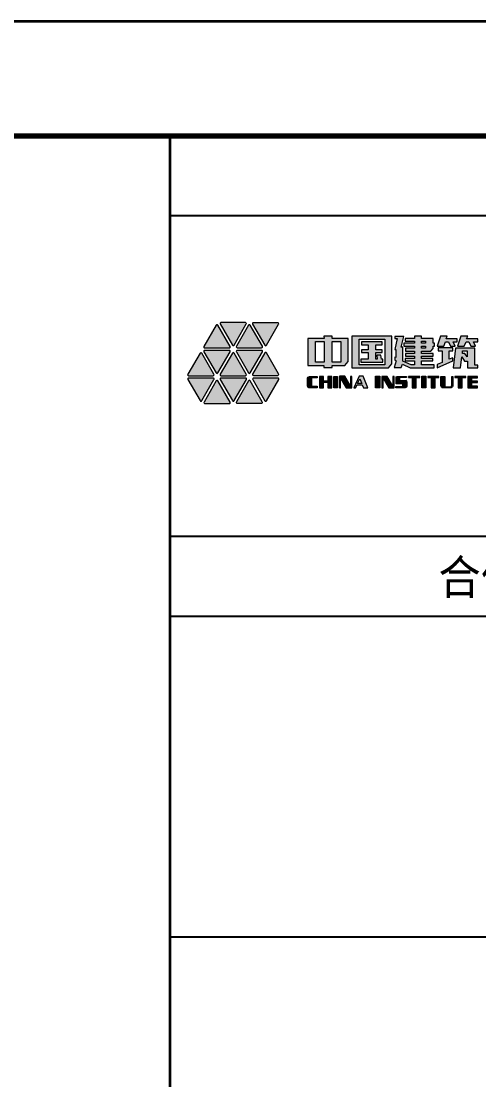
# Model space of a CAD drawing. Header units: millimetres. Extents: x 0 to 16820, y -11520 to 11880.
# Drawn here: x 13000 to 13799, y -4969 to -3120 of the extents above; entities that cross this region are included whole.
import ezdxf
from ezdxf.enums import TextEntityAlignment as Align

# ---------------------------------------------------------------- set-up
doc = ezdxf.new("R2010")
doc.units = ezdxf.units.MM
doc.header["$LTSCALE"] = 1000
doc.layers.add('图框层', color=7, linetype='Continuous')
doc.styles.add('MtXpl_', font='')
doc.styles.add('宋体', font='', dxfattribs={"width": 0.8})
doc.styles.get('MtXpl_').set_extended_font_data('SimSun')
doc.styles.get('宋体').set_extended_font_data('SimSun')

# ---------------------------------------------------------------- blocks, each defined once
blk = doc.blocks.new('*U23')
at = {"layer": '图框层', "true_color": 0x07084d}
h = blk.add_hatch(color=178, dxfattribs=at)
h.dxf.hatch_style = 2
edge = h.paths.add_edge_path()
edge.add_spline(control_points=[(668.145, 391.466), (668.145, 391.466), (668.145, 391.466), (668.145, 391.466), (668.176, 391.466), (668.204, 391.481), (668.219, 391.507), (668.234, 391.532), (668.233, 391.564), (668.217, 391.591), (668.217, 391.591), (667.151, 393.438), (667.151, 393.438), (667.135, 393.465), (667.108, 393.482), (667.079, 393.482), (667.049, 393.482), (667.022, 393.465), (667.006, 393.438), (667.006, 393.438), (665.94, 391.591), (665.94, 391.591), (665.924, 391.564), (665.924, 391.532), (665.938, 391.507), (665.953, 391.481), (665.981, 391.466), (666.012, 391.466), (666.012, 391.466), (668.145, 391.466)], knot_values=[0, 0, 0, 0, 0.500005, 0.500005, 1, 1, 1, 2, 2, 2, 3, 3, 3, 4, 4, 4, 5, 5, 5, 6, 6, 6, 7, 7, 7, 8, 8, 8, 9, 9, 9, 9], degree=3, periodic=0)
h = blk.add_hatch(color=178, dxfattribs=at)
h.dxf.hatch_style = 2
edge = h.paths.add_edge_path()
edge.add_spline(control_points=[(668.548, 391.681), (668.548, 391.681), (668.548, 391.681), (668.563, 391.708), (668.563, 391.708), (669.63, 393.555), (669.63, 393.555), (669.646, 393.582), (669.646, 393.614), (669.632, 393.639), (669.617, 393.664), (669.589, 393.68), (669.558, 393.68), (669.558, 393.68), (667.425, 393.68), (667.425, 393.68), (667.393, 393.68), (667.366, 393.664), (667.351, 393.639), (667.336, 393.614), (667.337, 393.582), (667.353, 393.555), (667.353, 393.555), (668.419, 391.708), (668.419, 391.708), (668.435, 391.681), (668.462, 391.664), (668.491, 391.664), (668.521, 391.664), (668.548, 391.681)], knot_values=[0, 0, 0, 0, 0.500005, 0.500005, 1, 1, 1, 2, 2, 2, 3, 3, 3, 4, 4, 4, 5, 5, 5, 6, 6, 6, 7, 7, 7, 8, 8, 8, 9, 9, 9, 9], degree=3, periodic=0)
at = {"layer": '图框层', "true_color": 0x00afec}
h = blk.add_hatch(color=140, dxfattribs=at)
edge = h.paths.add_edge_path()
edge.add_spline(control_points=[(670.97, 391.48), (670.97, 391.48), (670.97, 391.48), (670.97, 391.48), (671.001, 391.48), (671.029, 391.496), (671.044, 391.521), (671.058, 391.547), (671.058, 391.578), (671.042, 391.606), (671.042, 391.606), (669.98, 393.444), (669.98, 393.444), (669.964, 393.472), (669.937, 393.488), (669.908, 393.488), (669.879, 393.488), (669.852, 393.472), (669.836, 393.444), (669.836, 393.444), (668.774, 391.606), (668.774, 391.606), (668.758, 391.578), (668.757, 391.547), (668.772, 391.521), (668.787, 391.496), (668.814, 391.48), (668.846, 391.48), (668.846, 391.48), (670.97, 391.48)], knot_values=[0, 0, 0, 0, 0.500005, 0.500005, 1, 1, 1, 2, 2, 2, 3, 3, 3, 4, 4, 4, 5, 5, 5, 6, 6, 6, 7, 7, 7, 8, 8, 8, 9, 9, 9, 9], degree=3, periodic=0)
h = blk.add_hatch(color=140, dxfattribs=at)
edge = h.paths.add_edge_path()
edge.add_spline(control_points=[(671.378, 391.667), (671.378, 391.667), (671.378, 391.667), (671.394, 391.695), (671.394, 391.695), (672.456, 393.534), (672.456, 393.534), (672.471, 393.561), (672.472, 393.593), (672.457, 393.618), (672.443, 393.644), (672.415, 393.659), (672.383, 393.659), (672.383, 393.659), (670.26, 393.659), (670.26, 393.659), (670.228, 393.659), (670.2, 393.644), (670.186, 393.618), (670.171, 393.593), (670.172, 393.561), (670.188, 393.534), (670.188, 393.534), (671.249, 391.695), (671.249, 391.695), (671.265, 391.667), (671.292, 391.651), (671.322, 391.651), (671.351, 391.651), (671.378, 391.667)], knot_values=[0, 0, 0, 0, 0.500005, 0.500005, 1, 1, 1, 2, 2, 2, 3, 3, 3, 4, 4, 4, 5, 5, 5, 6, 6, 6, 7, 7, 7, 8, 8, 8, 9, 9, 9, 9], degree=3, periodic=0)
at = {"layer": '图框层'}
h = blk.add_hatch(color=256, dxfattribs=at)
h.dxf.hatch_style = 2
h.paths.add_polyline_path([(677.13, 392.3), (677.13, 392.478), (676.416, 392.478), (676.418, 392.3), (675.016, 392.3), (675.016, 389.934), (676.412, 389.934), (676.412, 389.744), (677.136, 389.744), (677.136, 389.934), (678.239, 389.934), (678.526, 390.278), (678.526, 392.3)])
h.paths.add_polyline_path([(676.418, 390.213), (675.664, 390.213), (675.664, 392.021), (676.418, 392.021)])
h.paths.add_polyline_path([(677.877, 390.213), (677.13, 390.213), (677.13, 392.021), (677.877, 392.021)])
h = blk.add_hatch(color=256, dxfattribs=at)
h.dxf.hatch_style = 2
h.paths.add_polyline_path([(678.857, 392.48), (678.857, 392.3), (678.857, 389.731), (682.036, 389.731), (682.35, 390.076), (682.35, 392.3), (682.35, 392.48)])
h.paths.add_polyline_path([(681.73, 389.991), (679.501, 389.991), (679.501, 392.228), (681.73, 392.228)])
h = blk.add_hatch(color=256, dxfattribs=at)
h.paths.add_polyline_path([(685.743, 391.194), (685.934, 391.416), (685.934, 391.623), (686.065, 391.623), (686.065, 391.868), (685.934, 391.868), (685.934, 392.289), (685.927, 392.289), (685.283, 392.289), (684.931, 392.289), (684.931, 392.488), (684.318, 392.488), (684.318, 392.289), (683.499, 392.289), (683.499, 392.059), (684.318, 392.059), (684.318, 391.868), (683.376, 391.868), (683.376, 391.623), (684.318, 391.623), (684.318, 391.431), (683.529, 391.431), (683.529, 391.194), (684.318, 391.194), (684.318, 390.987), (683.529, 390.987), (683.529, 390.749), (684.318, 390.749), (684.318, 390.55), (683.506, 390.55), (683.506, 390.328), (684.318, 390.328), (684.318, 389.984), (684.027, 389.984), (683.307, 390.305), (683.307, 391.538), (683.162, 391.538), (683.392, 392.465), (682.595, 392.465), (682.595, 392.281), (682.794, 392.281), (682.587, 391.339), (682.702, 391.339), (682.702, 390.615), (682.603, 390.654), (682.603, 390.382), (682.71, 390.332), (682.541, 389.746), (683.162, 389.746), (683.261, 390.045), (683.943, 389.738), (686.042, 389.738), (686.042, 389.984), (684.931, 389.984), (684.931, 390.328), (685.919, 390.328), (685.919, 390.55), (684.931, 390.55), (684.931, 390.749), (685.942, 390.749), (685.942, 390.987), (684.931, 390.987), (684.931, 391.194)])
h.paths.add_polyline_path([(684.931, 392.059), (685.291, 392.059), (685.291, 391.868), (684.931, 391.868)])
h.paths.add_polyline_path([(684.931, 391.623), (685.291, 391.623), (685.291, 391.431), (684.931, 391.431)])
h = blk.add_hatch(color=256, dxfattribs=at)
h.dxf.hatch_style = 2
h.paths.add_polyline_path([(687.03, 391.998), (687.282, 391.998), (687.451, 391.623), (687.857, 391.623), (687.681, 392.006), (688.048, 392.006), (688.048, 392.251), (687.083, 392.251), (687.175, 392.488), (686.585, 392.488), (686.287, 391.63), (686.877, 391.63)])
h = blk.add_hatch(color=256, dxfattribs=at)
h.dxf.hatch_style = 2
h.paths.add_polyline_path([(688.814, 391.998), (689.067, 391.998), (689.236, 391.623), (689.642, 391.623), (689.465, 392.006), (689.833, 392.006), (689.833, 392.251), (688.868, 392.251), (688.96, 392.488), (688.37, 392.488), (688.071, 391.63), (688.661, 391.63)])
at = {"layer": '图框层', "true_color": 0x07084d}
h = blk.add_hatch(color=178, dxfattribs=at)
h.dxf.hatch_style = 2
edge = h.paths.add_edge_path()
edge.add_spline(control_points=[(667.135, 389.253), (667.135, 389.253), (667.135, 389.253), (667.151, 389.281), (667.151, 389.281), (668.217, 391.127), (668.217, 391.127), (668.233, 391.155), (668.234, 391.186), (668.219, 391.212), (668.204, 391.237), (668.176, 391.252), (668.145, 391.252), (668.145, 391.252), (666.012, 391.252), (666.012, 391.252), (665.981, 391.252), (665.953, 391.237), (665.939, 391.212), (665.924, 391.186), (665.924, 391.155), (665.94, 391.127), (665.94, 391.127), (667.006, 389.281), (667.006, 389.281), (667.022, 389.253), (667.049, 389.237), (667.078, 389.237), (667.108, 389.237), (667.135, 389.253)], knot_values=[0, 0, 0, 0, 0.500005, 0.500005, 1, 1, 1, 2, 2, 2, 3, 3, 3, 4, 4, 4, 5, 5, 5, 6, 6, 6, 7, 7, 7, 8, 8, 8, 9, 9, 9, 9], degree=3, periodic=0)
at = {"layer": '图框层', "true_color": 0x00afec}
h = blk.add_hatch(color=140, dxfattribs=at)
edge = h.paths.add_edge_path()
edge.add_spline(control_points=[(669.966, 389.254), (669.966, 389.254), (669.966, 389.254), (669.981, 389.281), (669.981, 389.281), (671.043, 391.12), (671.043, 391.12), (671.059, 391.148), (671.06, 391.179), (671.045, 391.205), (671.03, 391.23), (671.003, 391.246), (670.971, 391.246), (670.971, 391.246), (668.847, 391.246), (668.847, 391.246), (668.816, 391.246), (668.788, 391.23), (668.774, 391.205), (668.759, 391.18), (668.759, 391.148), (668.775, 391.12), (668.775, 391.12), (669.837, 389.281), (669.837, 389.281), (669.853, 389.254), (669.88, 389.238), (669.909, 389.238), (669.939, 389.238), (669.966, 389.254)], knot_values=[0, 0, 0, 0, 0.500005, 0.500005, 1, 1, 1, 2, 2, 2, 3, 3, 3, 4, 4, 4, 5, 5, 5, 6, 6, 6, 7, 7, 7, 8, 8, 8, 9, 9, 9, 9], degree=3, periodic=0)
at = {"layer": '图框层'}
h = blk.add_hatch(color=256, dxfattribs=at)
h.dxf.hatch_style = 2
h.paths.add_polyline_path([(681.553, 390.474), (681.445, 390.474), (681.393, 390.826), (681.017, 390.826), (681.07, 390.474), (680.929, 390.474), (680.929, 391.063), (681.492, 391.063), (681.492, 391.309), (680.929, 391.309), (680.929, 391.745), (681.492, 391.745), (681.492, 391.99), (679.7, 391.99), (679.7, 391.745), (680.286, 391.745), (680.286, 391.309), (679.7, 391.309), (679.7, 391.063), (680.286, 391.063), (680.286, 390.474), (679.623, 390.474), (679.623, 390.229), (681.553, 390.229)])
h = blk.add_hatch(color=256, dxfattribs=at)
h.dxf.hatch_style = 2
h.paths.add_polyline_path([(686.371, 391.224), (686.731, 391.224), (686.731, 390.205), (686.287, 390.014), (686.287, 389.738), (687.658, 390.328), (687.658, 390.604), (687.351, 390.472), (687.351, 391.224), (687.673, 391.224), (687.673, 391.462), (686.371, 391.462)])
h = blk.add_hatch(color=256, dxfattribs=at)
h.dxf.hatch_style = 2
h.paths.add_polyline_path([(689.573, 389.961), (689.573, 391.454), (687.895, 391.454), (687.696, 389.731), (688.339, 389.731), (688.439, 390.673), (688.684, 390.32), (688.944, 390.32), (688.944, 389.723), (689.856, 389.723), (689.856, 389.961)])
h.paths.add_polyline_path([(688.922, 390.681), (688.722, 390.972), (688.5, 390.972), (688.516, 391.224), (688.922, 391.224)])
at = {"layer": '图框层', "true_color": 0x07084d}
h = blk.add_hatch(color=178, dxfattribs=at)
h.dxf.hatch_style = 2
edge = h.paths.add_edge_path()
edge.add_spline(control_points=[(666.732, 389.039), (666.732, 389.039), (666.732, 389.039), (666.732, 389.039), (666.764, 389.039), (666.791, 389.054), (666.806, 389.079), (666.821, 389.105), (666.82, 389.136), (666.804, 389.164), (666.804, 389.164), (665.738, 391.011), (665.738, 391.011), (665.722, 391.038), (665.695, 391.054), (665.666, 391.054), (665.636, 391.054), (665.609, 391.038), (665.594, 391.011), (665.594, 391.011), (664.527, 389.164), (664.527, 389.164), (664.511, 389.137), (664.511, 389.105), (664.525, 389.08), (664.54, 389.054), (664.568, 389.039), (664.599, 389.039), (664.599, 389.039), (666.732, 389.039)], knot_values=[0, 0, 0, 0, 0.500005, 0.500005, 1, 1, 1, 2, 2, 2, 3, 3, 3, 4, 4, 4, 5, 5, 5, 6, 6, 6, 7, 7, 7, 8, 8, 8, 9, 9, 9, 9], degree=3, periodic=0)
h = blk.add_hatch(color=178, dxfattribs=at)
h.dxf.hatch_style = 2
edge = h.paths.add_edge_path()
edge.add_spline(control_points=[(669.558, 389.039), (669.558, 389.039), (669.558, 389.039), (669.558, 389.039), (669.589, 389.039), (669.617, 389.054), (669.632, 389.079), (669.646, 389.105), (669.646, 389.136), (669.63, 389.164), (669.63, 389.164), (668.563, 391.011), (668.563, 391.011), (668.548, 391.038), (668.521, 391.054), (668.491, 391.054), (668.462, 391.054), (668.435, 391.038), (668.419, 391.011), (668.419, 391.011), (667.353, 389.164), (667.353, 389.164), (667.337, 389.136), (667.336, 389.105), (667.351, 389.079), (667.366, 389.054), (667.393, 389.039), (667.425, 389.039), (667.425, 389.039), (669.558, 389.039)], knot_values=[0, 0, 0, 0, 0.500005, 0.500005, 1, 1, 1, 2, 2, 2, 3, 3, 3, 4, 4, 4, 5, 5, 5, 6, 6, 6, 7, 7, 7, 8, 8, 8, 9, 9, 9, 9], degree=3, periodic=0)
at = {"layer": '图框层', "true_color": 0x00afec}
h = blk.add_hatch(color=140, dxfattribs=at)
edge = h.paths.add_edge_path()
edge.add_spline(control_points=[(672.378, 389.063), (672.378, 389.063), (672.378, 389.063), (672.378, 389.063), (672.41, 389.063), (672.438, 389.078), (672.452, 389.103), (672.467, 389.129), (672.466, 389.16), (672.451, 389.188), (672.451, 389.188), (671.389, 391.027), (671.389, 391.027), (671.373, 391.054), (671.346, 391.07), (671.317, 391.07), (671.287, 391.07), (671.26, 391.054), (671.244, 391.027), (671.244, 391.027), (670.182, 389.187), (670.182, 389.187), (670.167, 389.16), (670.166, 389.129), (670.181, 389.103), (670.196, 389.078), (670.223, 389.063), (670.255, 389.063), (670.255, 389.063), (672.378, 389.063)], knot_values=[0, 0, 0, 0, 0.500005, 0.500005, 1, 1, 1, 2, 2, 2, 3, 3, 3, 4, 4, 4, 5, 5, 5, 6, 6, 6, 7, 7, 7, 8, 8, 8, 9, 9, 9, 9], degree=3, periodic=0)
at = {"layer": '图框层', "true_color": 0x07084d}
h = blk.add_hatch(color=178, dxfattribs=at)
h.dxf.hatch_style = 2
edge = h.paths.add_edge_path()
edge.add_spline(control_points=[(665.732, 386.832), (665.732, 386.832), (665.732, 386.832), (665.748, 386.859), (665.748, 386.859), (666.814, 388.706), (666.814, 388.706), (666.83, 388.733), (666.83, 388.765), (666.816, 388.79), (666.801, 388.816), (666.773, 388.831), (666.742, 388.831), (666.742, 388.831), (664.609, 388.831), (664.609, 388.831), (664.578, 388.831), (664.55, 388.816), (664.535, 388.79), (664.521, 388.765), (664.521, 388.733), (664.537, 388.706), (664.537, 388.706), (665.603, 386.859), (665.603, 386.859), (665.619, 386.832), (665.646, 386.816), (665.675, 386.816), (665.705, 386.816), (665.732, 386.832)], knot_values=[0, 0, 0, 0, 0.500005, 0.500005, 1, 1, 1, 2, 2, 2, 3, 3, 3, 4, 4, 4, 5, 5, 5, 6, 6, 6, 7, 7, 7, 8, 8, 8, 9, 9, 9, 9], degree=3, periodic=0)
h = blk.add_hatch(color=178, dxfattribs=at)
h.dxf.hatch_style = 2
edge = h.paths.add_edge_path()
edge.add_spline(control_points=[(668.155, 386.614), (668.155, 386.614), (668.155, 386.614), (668.155, 386.614), (668.186, 386.614), (668.214, 386.629), (668.229, 386.654), (668.243, 386.679), (668.243, 386.711), (668.227, 386.739), (668.227, 386.739), (667.161, 388.585), (667.161, 388.585), (667.145, 388.613), (667.118, 388.629), (667.089, 388.629), (667.059, 388.629), (667.032, 388.613), (667.016, 388.585), (667.016, 388.585), (665.95, 386.739), (665.95, 386.739), (665.934, 386.711), (665.934, 386.68), (665.948, 386.654), (665.963, 386.629), (665.991, 386.614), (666.022, 386.614), (666.022, 386.614), (668.155, 386.614)], knot_values=[0, 0, 0, 0, 0.500005, 0.500005, 1, 1, 1, 2, 2, 2, 3, 3, 3, 4, 4, 4, 5, 5, 5, 6, 6, 6, 7, 7, 7, 8, 8, 8, 9, 9, 9, 9], degree=3, periodic=0)
h = blk.add_hatch(color=178, dxfattribs=at)
h.dxf.hatch_style = 2
edge = h.paths.add_edge_path()
edge.add_spline(control_points=[(668.558, 386.832), (668.558, 386.832), (668.558, 386.832), (668.573, 386.859), (668.573, 386.859), (669.64, 388.706), (669.64, 388.706), (669.655, 388.733), (669.656, 388.765), (669.641, 388.79), (669.627, 388.816), (669.599, 388.831), (669.568, 388.831), (669.568, 388.831), (667.435, 388.831), (667.435, 388.831), (667.403, 388.831), (667.376, 388.816), (667.361, 388.79), (667.346, 388.765), (667.347, 388.733), (667.363, 388.706), (667.363, 388.706), (668.429, 386.859), (668.429, 386.859), (668.445, 386.832), (668.472, 386.815), (668.501, 386.815), (668.531, 386.815), (668.558, 386.832)], knot_values=[0, 0, 0, 0, 0.500005, 0.500005, 1, 1, 1, 2, 2, 2, 3, 3, 3, 4, 4, 4, 5, 5, 5, 6, 6, 6, 7, 7, 7, 8, 8, 8, 9, 9, 9, 9], degree=3, periodic=0)
at = {"layer": '图框层', "true_color": 0x00afec}
h = blk.add_hatch(color=140, dxfattribs=at)
edge = h.paths.add_edge_path()
edge.add_spline(control_points=[(670.961, 386.627), (670.961, 386.627), (670.961, 386.627), (670.961, 386.627), (670.993, 386.627), (671.02, 386.643), (671.035, 386.668), (671.05, 386.694), (671.049, 386.725), (671.033, 386.752), (671.033, 386.752), (669.972, 388.591), (669.972, 388.591), (669.956, 388.619), (669.929, 388.635), (669.899, 388.635), (669.87, 388.635), (669.843, 388.619), (669.827, 388.591), (669.827, 388.591), (668.765, 386.752), (668.765, 386.752), (668.75, 386.725), (668.749, 386.693), (668.764, 386.668), (668.778, 386.643), (668.806, 386.627), (668.838, 386.627), (668.838, 386.627), (670.961, 386.627)], knot_values=[0, 0, 0, 0, 0.500005, 0.500005, 1, 1, 1, 2, 2, 2, 3, 3, 3, 4, 4, 4, 5, 5, 5, 6, 6, 6, 7, 7, 7, 8, 8, 8, 9, 9, 9, 9], degree=3, periodic=0)
h = blk.add_hatch(color=140, dxfattribs=at)
edge = h.paths.add_edge_path()
edge.add_spline(control_points=[(671.392, 386.829), (671.392, 386.829), (671.392, 386.829), (671.407, 386.856), (671.407, 386.856), (672.469, 388.695), (672.469, 388.695), (672.485, 388.722), (672.486, 388.754), (672.471, 388.779), (672.456, 388.805), (672.429, 388.82), (672.397, 388.82), (672.397, 388.82), (670.273, 388.82), (670.273, 388.82), (670.242, 388.82), (670.214, 388.805), (670.199, 388.779), (670.185, 388.754), (670.185, 388.723), (670.201, 388.695), (670.201, 388.695), (671.263, 386.856), (671.263, 386.856), (671.279, 386.829), (671.306, 386.812), (671.335, 386.812), (671.364, 386.812), (671.392, 386.829)], knot_values=[0, 0, 0, 0, 0.500005, 0.500005, 1, 1, 1, 2, 2, 2, 3, 3, 3, 4, 4, 4, 5, 5, 5, 6, 6, 6, 7, 7, 7, 8, 8, 8, 9, 9, 9, 9], degree=3, periodic=0)
at = {"layer": '图框层'}
h = blk.add_hatch(color=256, dxfattribs=at)
h.dxf.hatch_style = 2
edge = h.paths.add_edge_path()
edge.add_spline(control_points=[(674.986, 388.837), (674.986, 388.837), (675.012, 388.974), (675.138, 388.974), (675.138, 388.974), (675.82, 388.974), (675.82, 388.974), (675.82, 388.974), (675.82, 388.853), (675.82, 388.853), (675.82, 388.853), (675.364, 388.853), (675.364, 388.853), (675.364, 388.853), (675.34, 388.822), (675.34, 388.822), (675.34, 388.822), (675.34, 388.127), (675.34, 388.127), (675.34, 388.127), (675.82, 388.127), (675.82, 388.127), (675.82, 388.127), (675.82, 387.991), (675.82, 387.991), (675.82, 387.991), (675.098, 387.991), (675.098, 387.991), (675.098, 387.991), (674.986, 388.025), (674.986, 388.114), (674.986, 388.114), (674.986, 388.837), (674.986, 388.837)], knot_values=[0, 0, 0, 0, 1, 1, 1, 2, 2, 2, 3, 3, 3, 4, 4, 4, 5, 5, 5, 6, 6, 6, 7, 7, 7, 8, 8, 8, 9, 9, 9, 10, 10, 10, 11, 11, 11, 11], degree=3, periodic=0)
h = blk.add_hatch(color=256, dxfattribs=at)
h.dxf.hatch_style = 2
h.paths.add_polyline_path([(676.752, 388.974), (676.752, 388.556), (676.37, 388.556), (676.37, 388.974), (676.024, 388.974), (676.024, 387.991), (676.37, 387.991), (676.37, 388.465), (676.752, 388.465), (676.752, 387.991), (677.098, 387.991), (677.098, 388.974)])
h = blk.add_hatch(color=256, dxfattribs=at)
h.dxf.hatch_style = 2
h.paths.add_polyline_path([(677.599, 387.991), (677.263, 387.991), (677.263, 388.974), (677.599, 388.974)])
h = blk.add_hatch(color=256, dxfattribs=at)
h.dxf.hatch_style = 2
h.paths.add_polyline_path([(678.726, 388.974), (678.726, 388.176), (678.692, 388.176), (678.226, 388.986), (677.756, 388.986), (677.763, 388.974), (677.756, 388.974), (677.756, 387.991), (677.87, 387.991), (677.87, 388.774), (677.894, 388.774), (678.36, 387.991), (678.726, 387.991), (678.752, 387.991), (678.84, 387.991), (678.84, 388.974)])
h = blk.add_hatch(color=256, dxfattribs=at)
h.dxf.hatch_style = 2
h.paths.add_polyline_path([(679.826, 388.986), (679.492, 388.986), (679.018, 387.991), (679.158, 387.991), (679.302, 388.242), (679.763, 388.242), (679.864, 387.991), (680.241, 387.991)])
h.paths.add_polyline_path([(679.354, 388.371), (679.532, 388.774), (679.707, 388.371)])
h = blk.add_hatch(color=256, dxfattribs=at)
h.dxf.hatch_style = 2
h.paths.add_polyline_path([(681.287, 387.991), (680.927, 387.991), (680.927, 388.986), (681.287, 388.986)])
h = blk.add_hatch(color=256, dxfattribs=at)
h.dxf.hatch_style = 2
h.paths.add_polyline_path([(682.432, 388.968), (682.432, 388.17), (682.396, 388.17), (681.931, 388.98), (681.46, 388.98), (681.466, 388.968), (681.46, 388.968), (681.46, 387.985), (681.575, 387.985), (681.575, 388.769), (681.598, 388.769), (682.065, 387.985), (682.432, 387.985), (682.457, 387.985), (682.545, 387.985), (682.545, 388.968)])
h = blk.add_hatch(color=256, dxfattribs=at)
h.dxf.hatch_style = 2
edge = h.paths.add_edge_path()
edge.add_spline(control_points=[(682.814, 388.98), (682.814, 388.98), (683.607, 388.98), (683.607, 388.98), (683.607, 388.98), (683.607, 388.885), (683.607, 388.885), (683.607, 388.885), (683.028, 388.885), (683.028, 388.885), (683.028, 388.885), (682.999, 388.856), (682.999, 388.856), (682.999, 388.856), (682.999, 388.607), (682.999, 388.607), (682.999, 388.607), (683.607, 388.607), (683.607, 388.607), (683.607, 388.607), (683.576, 388.607), (683.576, 388.607), (683.576, 388.607), (683.638, 388.609), (683.638, 388.483), (683.638, 388.483), (683.638, 388.092), (683.638, 388.092), (683.638, 388.092), (683.63, 387.985), (683.501, 387.985), (683.501, 387.985), (682.688, 387.985), (682.688, 387.985), (682.688, 387.985), (682.688, 388.085), (682.688, 388.085), (682.688, 388.085), (683.287, 388.085), (683.287, 388.085), (683.287, 388.085), (683.287, 388.328), (683.287, 388.328), (683.287, 388.328), (682.738, 388.328), (682.738, 388.328), (682.738, 388.328), (682.703, 388.336), (682.703, 388.417), (682.703, 388.417), (682.703, 388.874), (682.703, 388.874), (682.703, 388.874), (682.707, 388.98), (682.814, 388.98)], knot_values=[0, 0, 0, 0, 1, 1, 1, 2, 2, 2, 3, 3, 3, 4, 4, 4, 5, 5, 5, 6, 6, 6, 7, 7, 7, 8, 8, 8, 9, 9, 9, 10, 10, 10, 11, 11, 11, 12, 12, 12, 13, 13, 13, 14, 14, 14, 15, 15, 15, 16, 16, 16, 17, 17, 17, 18, 18, 18, 18], degree=3, periodic=0)
h = blk.add_hatch(color=256, dxfattribs=at)
h.dxf.hatch_style = 2
h.paths.add_polyline_path([(684.777, 388.98), (683.805, 388.98), (683.805, 388.874), (684.114, 388.874), (684.114, 387.985), (684.464, 387.985), (684.464, 388.874), (684.777, 388.874)])
h = blk.add_hatch(color=256, dxfattribs=at)
h.dxf.hatch_style = 2
h.paths.add_polyline_path([(685.314, 387.991), (684.952, 387.991), (684.952, 388.986), (685.314, 388.986)])
h = blk.add_hatch(color=256, dxfattribs=at)
h.dxf.hatch_style = 2
h.paths.add_polyline_path([(686.447, 388.98), (685.474, 388.98), (685.474, 388.874), (685.784, 388.874), (685.784, 387.985), (686.134, 387.985), (686.134, 388.874), (686.447, 388.874)])
h = blk.add_hatch(color=256, dxfattribs=at)
h.dxf.hatch_style = 2
edge = h.paths.add_edge_path()
edge.add_spline(control_points=[(686.618, 388.98), (686.618, 388.98), (686.962, 388.98), (686.962, 388.98), (686.962, 388.98), (686.962, 388.176), (686.962, 388.176), (686.962, 388.176), (686.95, 388.08), (687.065, 388.08), (687.065, 388.08), (687.507, 388.08), (687.507, 388.08), (687.507, 388.08), (687.564, 388.08), (687.564, 388.245), (687.564, 388.245), (687.564, 388.98), (687.564, 388.98), (687.564, 388.98), (687.655, 388.98), (687.655, 388.98), (687.655, 388.98), (687.655, 388.134), (687.655, 388.134), (687.655, 388.134), (687.659, 387.985), (687.522, 387.985), (687.522, 387.985), (686.741, 387.985), (686.741, 387.985), (686.741, 387.985), (686.604, 388.028), (686.604, 388.161), (686.604, 388.161), (686.618, 388.98), (686.618, 388.98)], knot_values=[0, 0, 0, 0, 1, 1, 1, 2, 2, 2, 3, 3, 3, 4, 4, 4, 5, 5, 5, 6, 6, 6, 7, 7, 7, 8, 8, 8, 9, 9, 9, 10, 10, 10, 11, 11, 11, 12, 12, 12, 12], degree=3, periodic=0)
h = blk.add_hatch(color=256, dxfattribs=at)
h.dxf.hatch_style = 2
h.paths.add_polyline_path([(688.803, 388.98), (687.831, 388.98), (687.831, 388.874), (688.141, 388.874), (688.141, 387.985), (688.491, 387.985), (688.491, 388.874), (688.803, 388.874)])
h = blk.add_hatch(color=256, dxfattribs=at)
h.dxf.hatch_style = 2
h.paths.add_polyline_path([(689.812, 388.853), (689.812, 388.98), (689.325, 388.98), (689.164, 388.98), (688.974, 388.98), (688.974, 387.985), (689.164, 387.985), (689.325, 387.985), (689.812, 387.985), (689.812, 388.111), (689.325, 388.111), (689.325, 388.445), (689.812, 388.445), (689.812, 388.573), (689.325, 388.573), (689.325, 388.853)])
at = {"layer": '图框层', "color": 4, "lineweight": 35}
blk.add_line((0, 420), (743, 420), dxfattribs=at)
at = {"layer": '图框层', "color": 0, "linetype": 'Continuous', "lineweight": 70}
blk.add_line((25, 410), (733, 410), dxfattribs=at)
at = {"layer": '图框层', "lineweight": 0}
for p, q in [((663, 410), (733, 410)), ((676.418, 392.3), (675.016, 392.3)), ((675.016, 392.3), (675.016, 389.934)), ((675.664, 390.213), (675.664, 392.021)), ((675.664, 392.021), (676.418, 392.021)), ((677.13, 392.478), (676.416, 392.478)), ((676.416, 392.478), (676.418, 392.3)), ((676.418, 392.021), (676.418, 390.213)), ((677.13, 392.3), (677.13, 392.478)), ((678.526, 392.3), (677.13, 392.3)), ((677.13, 390.213), (677.13, 392.021)), ((677.13, 392.021), (677.877, 392.021)), ((677.877, 392.021), (677.877, 390.213)), ((678.526, 390.278), (678.526, 392.3)), ((678.857, 392.48), (678.857, 392.3)), ((682.35, 392.48), (678.857, 392.48)), ((678.857, 392.3), (678.857, 389.731)), ((679.501, 389.991), (679.501, 392.228)), ((679.501, 392.228), (681.73, 392.228)), ((681.73, 392.228), (681.73, 389.991)), ((682.35, 392.3), (682.35, 392.48)), ((682.35, 390.076), (682.35, 392.3)), ((682.794, 392.281), (682.587, 391.339)), ((683.392, 392.465), (682.595, 392.465)), ((682.595, 392.465), (682.595, 392.281)), ((682.595, 392.281), (682.794, 392.281)), ((683.162, 391.538), (683.392, 392.465)), ((684.318, 392.289), (683.499, 392.289)), ((683.499, 392.289), (683.499, 392.059)), ((683.499, 392.059), (684.318, 392.059)), ((684.931, 392.488), (684.318, 392.488)), ((684.318, 392.488), (684.318, 392.289)), ((684.318, 392.059), (684.318, 391.868)), ((684.931, 392.289), (684.931, 392.488)), ((685.283, 392.289), (684.931, 392.289)), ((684.931, 392.059), (685.291, 392.059)), ((684.931, 391.868), (684.931, 392.059)), ((685.927, 392.289), (685.283, 392.289)), ((685.291, 392.059), (685.291, 391.868)), ((685.934, 392.289), (685.927, 392.289)), ((685.934, 391.868), (685.934, 392.289)), ((686.585, 392.488), (686.287, 391.63)), ((687.175, 392.488), (686.585, 392.488)), ((687.083, 392.251), (687.175, 392.488)), ((688.048, 392.251), (687.083, 392.251)), ((687.857, 391.623), (687.681, 392.006)), ((687.681, 392.006), (688.048, 392.006)), ((688.048, 392.006), (688.048, 392.251)), ((688.37, 392.488), (688.071, 391.63)), ((688.96, 392.488), (688.37, 392.488)), ((688.868, 392.251), (688.96, 392.488)), ((689.833, 392.251), (688.868, 392.251)), ((689.642, 391.623), (689.465, 392.006)), ((689.465, 392.006), (689.833, 392.006)), ((689.833, 392.006), (689.833, 392.251)), ((681.492, 391.99), (679.7, 391.99)), ((679.7, 391.99), (679.7, 391.745)), ((679.7, 391.745), (680.286, 391.745)), ((680.286, 391.309), (679.7, 391.309)), ((679.7, 391.309), (679.7, 391.063)), ((680.286, 391.745), (680.286, 391.309)), ((680.929, 391.309), (680.929, 391.745)), ((680.929, 391.745), (681.492, 391.745)), ((681.492, 391.309), (680.929, 391.309)), ((681.492, 391.745), (681.492, 391.99)), ((681.492, 391.063), (681.492, 391.309)), ((682.587, 391.339), (682.702, 391.339)), ((682.702, 391.339), (682.702, 390.615)), ((683.307, 391.538), (683.162, 391.538)), ((683.307, 390.305), (683.307, 391.538)), ((684.318, 391.868), (683.376, 391.868)), ((683.376, 391.868), (683.376, 391.623)), ((683.376, 391.623), (684.318, 391.623)), ((684.318, 391.431), (683.529, 391.431)), ((683.529, 391.431), (683.529, 391.194)), ((683.529, 391.194), (684.318, 391.194)), ((684.318, 391.623), (684.318, 391.431)), ((684.318, 391.194), (684.318, 390.987)), ((685.291, 391.868), (684.931, 391.868)), ((684.931, 391.623), (685.291, 391.623)), ((684.931, 391.431), (684.931, 391.623)), ((685.291, 391.431), (684.931, 391.431)), ((684.931, 390.987), (684.931, 391.194)), ((684.931, 391.194), (685.743, 391.194)), ((685.291, 391.623), (685.291, 391.431)), ((685.743, 391.194), (685.934, 391.416)), ((686.065, 391.868), (685.934, 391.868)), ((685.934, 391.416), (685.934, 391.623)), ((685.934, 391.623), (686.065, 391.623)), ((686.065, 391.623), (686.065, 391.868)), ((686.287, 391.63), (686.877, 391.63)), ((687.673, 391.462), (686.371, 391.462)), ((686.371, 391.462), (686.371, 391.224)), ((686.371, 391.224), (686.731, 391.224)), ((686.731, 391.224), (686.731, 390.205)), ((686.877, 391.63), (687.03, 391.998)), ((687.03, 391.998), (687.282, 391.998)), ((687.282, 391.998), (687.451, 391.623)), ((687.351, 390.472), (687.351, 391.224)), ((687.351, 391.224), (687.673, 391.224)), ((687.451, 391.623), (687.857, 391.623)), ((687.673, 391.224), (687.673, 391.462)), ((687.895, 391.454), (687.696, 389.731)), ((689.573, 391.454), (687.895, 391.454)), ((688.071, 391.63), (688.661, 391.63)), ((688.5, 390.972), (688.516, 391.224)), ((688.516, 391.224), (688.922, 391.224)), ((688.661, 391.63), (688.814, 391.998)), ((688.814, 391.998), (689.067, 391.998)), ((688.922, 391.224), (688.922, 390.681)), ((689.067, 391.998), (689.236, 391.623)), ((689.236, 391.623), (689.642, 391.623)), ((689.573, 389.961), (689.573, 391.454)), ((676.418, 390.213), (675.664, 390.213)), ((677.877, 390.213), (677.13, 390.213)), ((678.239, 389.934), (678.526, 390.278)), ((680.286, 390.474), (679.623, 390.474)), ((679.623, 390.474), (679.623, 390.229)), ((679.623, 390.229), (681.553, 390.229)), ((679.7, 391.063), (680.286, 391.063)), ((680.286, 391.063), (680.286, 390.474)), ((680.929, 390.474), (680.929, 391.063)), ((680.929, 391.063), (681.492, 391.063)), ((681.07, 390.474), (680.929, 390.474)), ((681.393, 390.826), (681.017, 390.826)), ((681.017, 390.826), (681.07, 390.474)), ((681.445, 390.474), (681.393, 390.826)), ((681.553, 390.474), (681.445, 390.474)), ((681.553, 390.229), (681.553, 390.474)), ((682.71, 390.332), (682.541, 389.746)), ((682.702, 390.615), (682.603, 390.654)), ((682.603, 390.654), (682.603, 390.382)), ((682.603, 390.382), (682.71, 390.332)), ((684.027, 389.984), (683.307, 390.305)), ((684.318, 390.55), (683.506, 390.55)), ((683.506, 390.55), (683.506, 390.328)), ((683.506, 390.328), (684.318, 390.328)), ((684.318, 390.987), (683.529, 390.987)), ((683.529, 390.987), (683.529, 390.749)), ((683.529, 390.749), (684.318, 390.749)), ((684.318, 390.749), (684.318, 390.55)), ((684.318, 390.328), (684.318, 389.984)), ((685.942, 390.987), (684.931, 390.987)), ((684.931, 390.55), (684.931, 390.749)), ((684.931, 390.749), (685.942, 390.749)), ((685.919, 390.55), (684.931, 390.55)), ((684.931, 389.984), (684.931, 390.328)), ((684.931, 390.328), (685.919, 390.328)), ((685.919, 390.328), (685.919, 390.55)), ((685.942, 390.749), (685.942, 390.987)), ((686.287, 389.738), (687.658, 390.328)), ((686.731, 390.205), (686.287, 390.014)), ((687.658, 390.604), (687.351, 390.472)), ((687.658, 390.328), (687.658, 390.604)), ((688.339, 389.731), (688.439, 390.673)), ((688.439, 390.673), (688.684, 390.32)), ((688.722, 390.972), (688.5, 390.972)), ((688.684, 390.32), (688.944, 390.32)), ((688.922, 390.681), (688.722, 390.972)), ((688.944, 390.32), (688.944, 389.723)), ((675.016, 389.934), (676.412, 389.934)), ((676.412, 389.934), (676.412, 389.744)), ((676.412, 389.744), (677.136, 389.744)), ((677.136, 389.744), (677.136, 389.934)), ((677.136, 389.934), (678.239, 389.934)), ((678.857, 389.731), (682.036, 389.731)), ((681.73, 389.991), (679.501, 389.991)), ((682.036, 389.731), (682.35, 390.076)), ((682.541, 389.746), (683.162, 389.746)), ((683.162, 389.746), (683.261, 390.045)), ((683.261, 390.045), (683.943, 389.738)), ((683.943, 389.738), (686.042, 389.738)), ((684.318, 389.984), (684.027, 389.984)), ((686.042, 389.984), (684.931, 389.984)), ((686.042, 389.738), (686.042, 389.984)), ((686.287, 390.014), (686.287, 389.738)), ((687.696, 389.731), (688.339, 389.731)), ((688.944, 389.723), (689.856, 389.723)), ((689.856, 389.961), (689.573, 389.961)), ((689.856, 389.723), (689.856, 389.961)), ((676.37, 388.974), (676.024, 388.974)), ((676.024, 388.974), (676.024, 387.991)), ((676.37, 388.556), (676.37, 388.974)), ((676.752, 388.556), (676.37, 388.556)), ((676.37, 387.991), (676.37, 388.465)), ((676.37, 388.465), (676.752, 388.465)), ((676.752, 388.974), (676.752, 388.556)), ((677.098, 388.974), (676.752, 388.974)), ((676.752, 388.465), (676.752, 387.991)), ((677.098, 387.991), (677.098, 388.974)), ((677.263, 387.991), (677.263, 388.974)), ((677.263, 388.974), (677.599, 388.974)), ((677.599, 388.974), (677.599, 387.991)), ((678.226, 388.986), (677.756, 388.986)), ((677.756, 388.986), (677.763, 388.974)), ((677.763, 388.974), (677.756, 388.974)), ((677.756, 388.974), (677.756, 387.991)), ((677.87, 387.991), (677.87, 388.774)), ((677.87, 388.774), (677.894, 388.774)), ((677.894, 388.774), (678.36, 387.991)), ((678.692, 388.176), (678.226, 388.986)), ((678.726, 388.974), (678.726, 388.176)), ((678.84, 388.974), (678.726, 388.974)), ((678.84, 387.991), (678.84, 388.974)), ((679.492, 388.986), (679.018, 387.991)), ((679.354, 388.371), (679.532, 388.774)), ((679.707, 388.371), (679.354, 388.371)), ((679.826, 388.986), (679.492, 388.986)), ((679.532, 388.774), (679.707, 388.371)), ((680.241, 387.991), (679.826, 388.986)), ((680.927, 387.991), (680.927, 388.986)), ((680.927, 388.986), (681.287, 388.986)), ((681.287, 388.986), (681.287, 387.991)), ((681.931, 388.98), (681.46, 388.98)), ((681.46, 388.98), (681.466, 388.968)), ((681.466, 388.968), (681.46, 388.968)), ((681.46, 388.968), (681.46, 387.985)), ((681.575, 387.985), (681.575, 388.769)), ((681.575, 388.769), (681.598, 388.769)), ((681.598, 388.769), (682.065, 387.985)), ((682.396, 388.17), (681.931, 388.98)), ((682.432, 388.968), (682.432, 388.17)), ((682.545, 388.968), (682.432, 388.968)), ((682.545, 387.985), (682.545, 388.968)), ((684.777, 388.98), (683.805, 388.98)), ((683.805, 388.98), (683.805, 388.874)), ((683.805, 388.874), (684.114, 388.874)), ((684.114, 388.874), (684.114, 387.985)), ((684.464, 387.985), (684.464, 388.874)), ((684.464, 388.874), (684.777, 388.874)), ((684.777, 388.874), (684.777, 388.98)), ((684.952, 387.991), (684.952, 388.986)), ((684.952, 388.986), (685.314, 388.986)), ((685.314, 388.986), (685.314, 387.991)), ((686.447, 388.98), (685.474, 388.98)), ((685.474, 388.98), (685.474, 388.874)), ((685.474, 388.874), (685.784, 388.874)), ((685.784, 388.874), (685.784, 387.985)), ((686.134, 387.985), (686.134, 388.874)), ((686.134, 388.874), (686.447, 388.874)), ((686.447, 388.874), (686.447, 388.98)), ((688.803, 388.98), (687.831, 388.98)), ((687.831, 388.98), (687.831, 388.874)), ((687.831, 388.874), (688.141, 388.874)), ((688.141, 388.874), (688.141, 387.985)), ((688.491, 387.985), (688.491, 388.874)), ((688.491, 388.874), (688.803, 388.874)), ((688.803, 388.874), (688.803, 388.98)), ((689.164, 388.98), (688.974, 388.98)), ((688.974, 388.98), (688.974, 387.985)), ((689.325, 388.98), (689.164, 388.98)), ((689.812, 388.98), (689.325, 388.98)), ((689.325, 388.573), (689.325, 388.853)), ((689.325, 388.853), (689.812, 388.853)), ((689.812, 388.573), (689.325, 388.573)), ((689.325, 388.111), (689.325, 388.445)), ((689.325, 388.445), (689.812, 388.445)), ((689.812, 388.853), (689.812, 388.98)), ((689.812, 388.445), (689.812, 388.573)), ((676.024, 387.991), (676.37, 387.991)), ((676.752, 387.991), (677.098, 387.991)), ((677.599, 387.991), (677.263, 387.991)), ((677.756, 387.991), (677.87, 387.991)), ((678.36, 387.991), (678.726, 387.991)), ((678.726, 388.176), (678.692, 388.176)), ((678.726, 387.991), (678.752, 387.991)), ((678.752, 387.991), (678.84, 387.991)), ((679.018, 387.991), (679.158, 387.991)), ((679.158, 387.991), (679.302, 388.242)), ((679.302, 388.242), (679.763, 388.242)), ((679.763, 388.242), (679.864, 387.991)), ((679.864, 387.991), (680.241, 387.991)), ((681.287, 387.991), (680.927, 387.991)), ((681.46, 387.985), (681.575, 387.985)), ((682.065, 387.985), (682.432, 387.985)), ((682.432, 388.17), (682.396, 388.17)), ((682.432, 387.985), (682.457, 387.985)), ((682.457, 387.985), (682.545, 387.985)), ((684.114, 387.985), (684.464, 387.985)), ((685.314, 387.991), (684.952, 387.991)), ((685.784, 387.985), (686.134, 387.985)), ((688.141, 387.985), (688.491, 387.985)), ((688.974, 387.985), (689.164, 387.985)), ((689.164, 387.985), (689.325, 387.985)), ((689.812, 388.111), (689.325, 388.111)), ((689.325, 387.985), (689.812, 387.985)), ((689.812, 387.985), (689.812, 388.111))]:
    blk.add_line(p, q, dxfattribs=at)
at = {"layer": '图框层', "lineweight": 35}
blk.add_line((663, 10), (663, 410), dxfattribs=at)
at = {"layer": '图框层', "color": 7}
for p, q in [((733, 403), (663, 403)), ((733, 403), (663, 403)), ((733, 375), (663, 375)), ((733, 368), (663, 368)), ((733, 340), (663, 340))]:
    blk.add_line(p, q, dxfattribs=at)
at = {"layer": '图框层', "lineweight": 0}
for points in [[(667.006, 393.438), (667.006, 393.438), (665.94, 391.591), (665.94, 391.591)], [(668.217, 391.591), (668.217, 391.591), (667.151, 393.438), (667.151, 393.438)], [(667.351, 393.639), (667.336, 393.614), (667.337, 393.582), (667.353, 393.555)], [(667.425, 393.68), (667.393, 393.68), (667.366, 393.664), (667.351, 393.639)], [(667.353, 393.555), (667.353, 393.555), (668.419, 391.708), (668.419, 391.708)], [(669.558, 393.68), (669.558, 393.68), (667.425, 393.68), (667.425, 393.68)], [(668.563, 391.708), (668.563, 391.708), (669.63, 393.555), (669.63, 393.555)], [(669.836, 393.444), (669.836, 393.444), (668.774, 391.606), (668.774, 391.606)], [(669.632, 393.639), (669.617, 393.664), (669.589, 393.68), (669.558, 393.68)], [(669.63, 393.555), (669.646, 393.582), (669.646, 393.614), (669.632, 393.639)], [(671.042, 391.606), (671.042, 391.606), (669.98, 393.444), (669.98, 393.444)], [(670.186, 393.618), (670.171, 393.593), (670.172, 393.561), (670.188, 393.534)], [(670.26, 393.659), (670.228, 393.659), (670.2, 393.644), (670.186, 393.618)], [(670.188, 393.534), (670.188, 393.534), (671.249, 391.695), (671.249, 391.695)], [(672.383, 393.659), (672.383, 393.659), (670.26, 393.659), (670.26, 393.659)], [(671.394, 391.695), (671.394, 391.695), (672.456, 393.534), (672.456, 393.534)], [(672.457, 393.618), (672.443, 393.644), (672.415, 393.659), (672.383, 393.659)], [(672.456, 393.534), (672.471, 393.561), (672.472, 393.593), (672.457, 393.618)], [(665.94, 391.591), (665.924, 391.564), (665.924, 391.532), (665.938, 391.507)], [(665.939, 391.212), (665.924, 391.186), (665.924, 391.155), (665.94, 391.127)], [(665.938, 391.507), (665.953, 391.481), (665.981, 391.466), (666.012, 391.466)], [(666.012, 391.252), (665.981, 391.252), (665.953, 391.237), (665.939, 391.212)], [(665.94, 391.127), (665.94, 391.127), (667.006, 389.281), (667.006, 389.281)], [(666.012, 391.466), (666.012, 391.466), (668.145, 391.466), (668.145, 391.466)], [(668.145, 391.252), (668.145, 391.252), (666.012, 391.252), (666.012, 391.252)], [(667.151, 389.281), (667.151, 389.281), (668.217, 391.127), (668.217, 391.127)], [(668.145, 391.466), (668.176, 391.466), (668.204, 391.481), (668.219, 391.507)], [(668.219, 391.212), (668.204, 391.237), (668.176, 391.252), (668.145, 391.252)], [(668.219, 391.507), (668.234, 391.532), (668.233, 391.564), (668.217, 391.591)], [(668.217, 391.127), (668.233, 391.155), (668.234, 391.186), (668.219, 391.212)], [(668.774, 391.606), (668.758, 391.578), (668.757, 391.547), (668.772, 391.521)], [(668.774, 391.205), (668.759, 391.18), (668.759, 391.148), (668.775, 391.12)], [(668.772, 391.521), (668.787, 391.496), (668.814, 391.48), (668.846, 391.48)], [(668.847, 391.246), (668.816, 391.246), (668.788, 391.23), (668.774, 391.205)], [(668.775, 391.12), (668.775, 391.12), (669.837, 389.281), (669.837, 389.281)], [(668.846, 391.48), (668.846, 391.48), (670.97, 391.48), (670.97, 391.48)], [(670.971, 391.246), (670.971, 391.246), (668.847, 391.246), (668.847, 391.246)], [(669.981, 389.281), (669.981, 389.281), (671.043, 391.12), (671.043, 391.12)], [(670.97, 391.48), (671.001, 391.48), (671.029, 391.496), (671.044, 391.521)], [(671.045, 391.205), (671.03, 391.23), (671.003, 391.246), (670.971, 391.246)], [(671.044, 391.521), (671.058, 391.547), (671.058, 391.578), (671.042, 391.606)], [(671.043, 391.12), (671.059, 391.148), (671.06, 391.179), (671.045, 391.205)], [(665.594, 391.011), (665.594, 391.011), (664.527, 389.164), (664.527, 389.164)], [(666.804, 389.164), (666.804, 389.164), (665.738, 391.011), (665.738, 391.011)], [(668.419, 391.011), (668.419, 391.011), (667.353, 389.164), (667.353, 389.164)], [(669.63, 389.164), (669.63, 389.164), (668.563, 391.011), (668.563, 391.011)], [(671.244, 391.027), (671.244, 391.027), (670.182, 389.187), (670.182, 389.187)], [(672.451, 389.188), (672.451, 389.188), (671.389, 391.027), (671.389, 391.027)], [(664.527, 389.164), (664.511, 389.137), (664.511, 389.105), (664.525, 389.08)], [(664.535, 388.79), (664.521, 388.765), (664.521, 388.733), (664.537, 388.706)], [(664.525, 389.08), (664.54, 389.054), (664.568, 389.039), (664.599, 389.039)], [(664.609, 388.831), (664.578, 388.831), (664.55, 388.816), (664.535, 388.79)], [(664.537, 388.706), (664.537, 388.706), (665.603, 386.859), (665.603, 386.859)], [(664.599, 389.039), (664.599, 389.039), (666.732, 389.039), (666.732, 389.039)], [(666.742, 388.831), (666.742, 388.831), (664.609, 388.831), (664.609, 388.831)], [(665.748, 386.859), (665.748, 386.859), (666.814, 388.706), (666.814, 388.706)], [(667.016, 388.585), (667.016, 388.585), (665.95, 386.739), (665.95, 386.739)], [(666.732, 389.039), (666.764, 389.039), (666.791, 389.054), (666.806, 389.079)], [(666.816, 388.79), (666.801, 388.816), (666.773, 388.831), (666.742, 388.831)], [(666.806, 389.079), (666.821, 389.105), (666.82, 389.136), (666.804, 389.164)], [(666.814, 388.706), (666.83, 388.733), (666.83, 388.765), (666.816, 388.79)], [(668.227, 386.739), (668.227, 386.739), (667.161, 388.585), (667.161, 388.585)], [(667.353, 389.164), (667.337, 389.136), (667.336, 389.105), (667.351, 389.079)], [(667.361, 388.79), (667.346, 388.765), (667.347, 388.733), (667.363, 388.706)], [(667.351, 389.079), (667.366, 389.054), (667.393, 389.039), (667.425, 389.039)], [(667.435, 388.831), (667.403, 388.831), (667.376, 388.816), (667.361, 388.79)], [(667.363, 388.706), (667.363, 388.706), (668.429, 386.859), (668.429, 386.859)], [(667.425, 389.039), (667.425, 389.039), (669.558, 389.039), (669.558, 389.039)], [(669.568, 388.831), (669.568, 388.831), (667.435, 388.831), (667.435, 388.831)], [(668.573, 386.859), (668.573, 386.859), (669.64, 388.706), (669.64, 388.706)], [(669.827, 388.591), (669.827, 388.591), (668.765, 386.752), (668.765, 386.752)], [(669.558, 389.039), (669.589, 389.039), (669.617, 389.054), (669.632, 389.079)], [(669.641, 388.79), (669.627, 388.816), (669.599, 388.831), (669.568, 388.831)], [(669.632, 389.079), (669.646, 389.105), (669.646, 389.136), (669.63, 389.164)], [(669.64, 388.706), (669.655, 388.733), (669.656, 388.765), (669.641, 388.79)], [(671.033, 386.752), (671.033, 386.752), (669.972, 388.591), (669.972, 388.591)], [(670.182, 389.187), (670.167, 389.16), (670.166, 389.129), (670.181, 389.103)], [(670.181, 389.103), (670.196, 389.078), (670.223, 389.063), (670.255, 389.063)], [(670.199, 388.779), (670.185, 388.754), (670.185, 388.723), (670.201, 388.695)], [(670.273, 388.82), (670.242, 388.82), (670.214, 388.805), (670.199, 388.779)], [(670.201, 388.695), (670.201, 388.695), (671.263, 386.856), (671.263, 386.856)], [(670.255, 389.063), (670.255, 389.063), (672.378, 389.063), (672.378, 389.063)], [(672.397, 388.82), (672.397, 388.82), (670.273, 388.82), (670.273, 388.82)], [(671.407, 386.856), (671.407, 386.856), (672.469, 388.695), (672.469, 388.695)], [(672.378, 389.063), (672.41, 389.063), (672.438, 389.078), (672.452, 389.103)], [(672.471, 388.779), (672.456, 388.805), (672.429, 388.82), (672.397, 388.82)], [(672.452, 389.103), (672.467, 389.129), (672.466, 389.16), (672.451, 389.188)], [(672.469, 388.695), (672.485, 388.722), (672.486, 388.754), (672.471, 388.779)], [(674.986, 388.837), (674.986, 388.837), (675.012, 388.974), (675.138, 388.974)], [(674.986, 388.114), (674.986, 388.114), (674.986, 388.837), (674.986, 388.837)], [(675.138, 388.974), (675.138, 388.974), (675.82, 388.974), (675.82, 388.974)], [(675.364, 388.853), (675.364, 388.853), (675.34, 388.822), (675.34, 388.822)], [(675.34, 388.822), (675.34, 388.822), (675.34, 388.127), (675.34, 388.127)], [(675.82, 388.853), (675.82, 388.853), (675.364, 388.853), (675.364, 388.853)], [(675.82, 388.974), (675.82, 388.974), (675.82, 388.853), (675.82, 388.853)], [(682.703, 388.874), (682.703, 388.874), (682.707, 388.98), (682.814, 388.98)], [(682.703, 388.417), (682.703, 388.417), (682.703, 388.874), (682.703, 388.874)], [(682.738, 388.328), (682.738, 388.328), (682.703, 388.336), (682.703, 388.417)], [(683.287, 388.328), (683.287, 388.328), (682.738, 388.328), (682.738, 388.328)], [(682.814, 388.98), (682.814, 388.98), (683.607, 388.98), (683.607, 388.98)], [(683.028, 388.885), (683.028, 388.885), (682.999, 388.856), (682.999, 388.856)], [(682.999, 388.856), (682.999, 388.856), (682.999, 388.607), (682.999, 388.607)], [(682.999, 388.607), (682.999, 388.607), (683.607, 388.607), (683.607, 388.607)], [(683.607, 388.885), (683.607, 388.885), (683.028, 388.885), (683.028, 388.885)], [(683.287, 388.085), (683.287, 388.085), (683.287, 388.328), (683.287, 388.328)], [(683.576, 388.607), (683.576, 388.607), (683.638, 388.609), (683.638, 388.483)], [(683.607, 388.607), (683.607, 388.607), (683.576, 388.607), (683.576, 388.607)], [(683.607, 388.98), (683.607, 388.98), (683.607, 388.885), (683.607, 388.885)], [(683.638, 388.483), (683.638, 388.483), (683.638, 388.092), (683.638, 388.092)], [(686.604, 388.161), (686.604, 388.161), (686.618, 388.98), (686.618, 388.98)], [(686.618, 388.98), (686.618, 388.98), (686.962, 388.98), (686.962, 388.98)], [(686.962, 388.98), (686.962, 388.98), (686.962, 388.176), (686.962, 388.176)], [(687.564, 388.245), (687.564, 388.245), (687.564, 388.98), (687.564, 388.98)], [(687.564, 388.98), (687.564, 388.98), (687.655, 388.98), (687.655, 388.98)], [(687.655, 388.98), (687.655, 388.98), (687.655, 388.134), (687.655, 388.134)], [(675.098, 387.991), (675.098, 387.991), (674.986, 388.025), (674.986, 388.114)], [(675.82, 387.991), (675.82, 387.991), (675.098, 387.991), (675.098, 387.991)], [(675.34, 388.127), (675.34, 388.127), (675.82, 388.127), (675.82, 388.127)], [(675.82, 388.127), (675.82, 388.127), (675.82, 387.991), (675.82, 387.991)], [(682.688, 387.985), (682.688, 387.985), (682.688, 388.085), (682.688, 388.085)], [(682.688, 388.085), (682.688, 388.085), (683.287, 388.085), (683.287, 388.085)], [(683.501, 387.985), (683.501, 387.985), (682.688, 387.985), (682.688, 387.985)], [(683.638, 388.092), (683.638, 388.092), (683.63, 387.985), (683.501, 387.985)], [(686.741, 387.985), (686.741, 387.985), (686.604, 388.028), (686.604, 388.161)], [(687.522, 387.985), (687.522, 387.985), (686.741, 387.985), (686.741, 387.985)], [(686.962, 388.176), (686.962, 388.176), (686.95, 388.08), (687.065, 388.08)], [(687.065, 388.08), (687.065, 388.08), (687.507, 388.08), (687.507, 388.08)], [(687.507, 388.08), (687.507, 388.08), (687.564, 388.08), (687.564, 388.245)], [(687.655, 388.134), (687.655, 388.134), (687.659, 387.985), (687.522, 387.985)], [(665.95, 386.739), (665.934, 386.711), (665.934, 386.68), (665.948, 386.654)], [(665.948, 386.654), (665.963, 386.629), (665.991, 386.614), (666.022, 386.614)], [(666.022, 386.614), (666.022, 386.614), (668.155, 386.614), (668.155, 386.614)], [(668.155, 386.614), (668.186, 386.614), (668.214, 386.629), (668.229, 386.654)], [(668.229, 386.654), (668.243, 386.679), (668.243, 386.711), (668.227, 386.739)], [(668.765, 386.752), (668.75, 386.725), (668.749, 386.693), (668.764, 386.668)], [(668.764, 386.668), (668.778, 386.643), (668.806, 386.627), (668.838, 386.627)], [(668.838, 386.627), (668.838, 386.627), (670.961, 386.627), (670.961, 386.627)], [(670.961, 386.627), (670.993, 386.627), (671.02, 386.643), (671.035, 386.668)], [(671.035, 386.668), (671.05, 386.694), (671.049, 386.725), (671.033, 386.752)]]:
    blk.add_open_spline(points, degree=3, dxfattribs=at)
for points, knots in [([(667.151, 393.438), (667.135, 393.465), (667.108, 393.482), (667.079, 393.482), (667.049, 393.482), (667.022, 393.465), (667.006, 393.438)], [1, 1, 1, 1, 2, 2, 2, 3, 3, 3, 3]), ([(669.98, 393.444), (669.964, 393.472), (669.937, 393.488), (669.908, 393.488), (669.879, 393.488), (669.852, 393.472), (669.836, 393.444)], [1, 1, 1, 1, 2, 2, 2, 3, 3, 3, 3]), ([(668.419, 391.708), (668.435, 391.681), (668.462, 391.664), (668.491, 391.664), (668.521, 391.664), (668.548, 391.681), (668.563, 391.708)], [5, 5, 5, 5, 6, 6, 6, 7, 7, 7, 7]), ([(671.249, 391.695), (671.265, 391.667), (671.292, 391.651), (671.322, 391.651), (671.351, 391.651), (671.378, 391.667), (671.394, 391.695)], [5, 5, 5, 5, 6, 6, 6, 7, 7, 7, 7]), ([(665.738, 391.011), (665.722, 391.038), (665.695, 391.054), (665.666, 391.054), (665.636, 391.054), (665.609, 391.038), (665.594, 391.011)], [1, 1, 1, 1, 2, 2, 2, 3, 3, 3, 3]), ([(668.563, 391.011), (668.548, 391.038), (668.521, 391.054), (668.491, 391.054), (668.462, 391.054), (668.435, 391.038), (668.419, 391.011)], [1, 1, 1, 1, 2, 2, 2, 3, 3, 3, 3]), ([(671.389, 391.027), (671.373, 391.054), (671.346, 391.07), (671.317, 391.07), (671.287, 391.07), (671.26, 391.054), (671.244, 391.027)], [1, 1, 1, 1, 2, 2, 2, 3, 3, 3, 3]), ([(667.006, 389.281), (667.022, 389.253), (667.049, 389.237), (667.078, 389.237), (667.108, 389.237), (667.135, 389.253), (667.151, 389.281)], [5, 5, 5, 5, 6, 6, 6, 7, 7, 7, 7]), ([(669.837, 389.281), (669.853, 389.254), (669.88, 389.238), (669.909, 389.238), (669.939, 389.238), (669.966, 389.254), (669.981, 389.281)], [5, 5, 5, 5, 6, 6, 6, 7, 7, 7, 7]), ([(667.161, 388.585), (667.145, 388.613), (667.118, 388.629), (667.089, 388.629), (667.059, 388.629), (667.032, 388.613), (667.016, 388.585)], [1, 1, 1, 1, 2, 2, 2, 3, 3, 3, 3]), ([(669.972, 388.591), (669.956, 388.619), (669.929, 388.635), (669.899, 388.635), (669.87, 388.635), (669.843, 388.619), (669.827, 388.591)], [1, 1, 1, 1, 2, 2, 2, 3, 3, 3, 3]), ([(665.603, 386.859), (665.619, 386.832), (665.646, 386.816), (665.675, 386.816), (665.705, 386.816), (665.732, 386.832), (665.748, 386.859)], [5, 5, 5, 5, 6, 6, 6, 7, 7, 7, 7]), ([(668.429, 386.859), (668.445, 386.832), (668.472, 386.815), (668.501, 386.815), (668.531, 386.815), (668.558, 386.832), (668.573, 386.859)], [5, 5, 5, 5, 6, 6, 6, 7, 7, 7, 7]), ([(671.263, 386.856), (671.279, 386.829), (671.306, 386.812), (671.335, 386.812), (671.364, 386.812), (671.392, 386.829), (671.407, 386.856)], [5, 5, 5, 5, 6, 6, 6, 7, 7, 7, 7])]:
    blk.add_open_spline(points, degree=3, knots=knots, dxfattribs=at)
at = {"layer": '图框层', "color": 7, "style": 'MtXpl_', "width": 0.9}
blk.add_text('合作设计单位', height=3, dxfattribs=at).set_placement((686.408, 369.941))
at = {"layer": '图框层', "style": '宋体', "width": 0.8}
blk.add_attdef('合作设计单位', text='', height=3, dxfattribs=at).set_placement((698, 354), align=Align.MIDDLE_CENTER)
at = {"layer": '图框层', "style": '宋体'}
for tag, p in [('制图人', (695.5, 230.5)), ('设计人', (695.5, 223.5)), ('专业负责人', (695.5, 216.5)), ('设计主持人', (695.5, 209.5)), ('项目经理', (695.5, 202.5)), ('校对', (695.5, 195.5)), ('审核', (695.5, 188.5)), ('审定', (695.5, 181.5)), ('版号1', (671.507, 97.5)), ('版号1日期', (688.507, 97.5)), ('版号1内容', (706.507, 97.5)), ('版号1修改人', (723.507, 97.5)), ('版号2', (671.507, 90.5)), ('版号2日期', (688.507, 90.5)), ('版号2内容', (706.507, 90.5)), ('版号2修改人', (723.507, 90.5)), ('版号3', (671.507, 83.5)), ('版号3日期', (688.507, 83.5)), ('版号3内容', (706.507, 83.5)), ('版号3修改人', (723.507, 83.5)), ('工程名称', (706.5, 73)), ('子项名称', (706.626, 58.967)), ('设计号', (689, 48.5)), ('专业', (724, 48.5)), ('图名', (706.626, 37.903)), ('图号', (706.626, 23.953)), ('阶段', (689, 13.5)), ('日期', (724, 13.5))]:
    blk.add_attdef(tag, text='', height=2.5, dxfattribs=at).set_placement(p, align=Align.MIDDLE_CENTER)

msp = doc.modelspace()

# ---------------------------------------------------------------- block references
at = {"xscale": 20, "yscale": 20, "zscale": 20}
msp.add_blockref('*U23', (0.03683, -11520.00255), dxfattribs=at)

doc.saveas('drawing.dxf')
